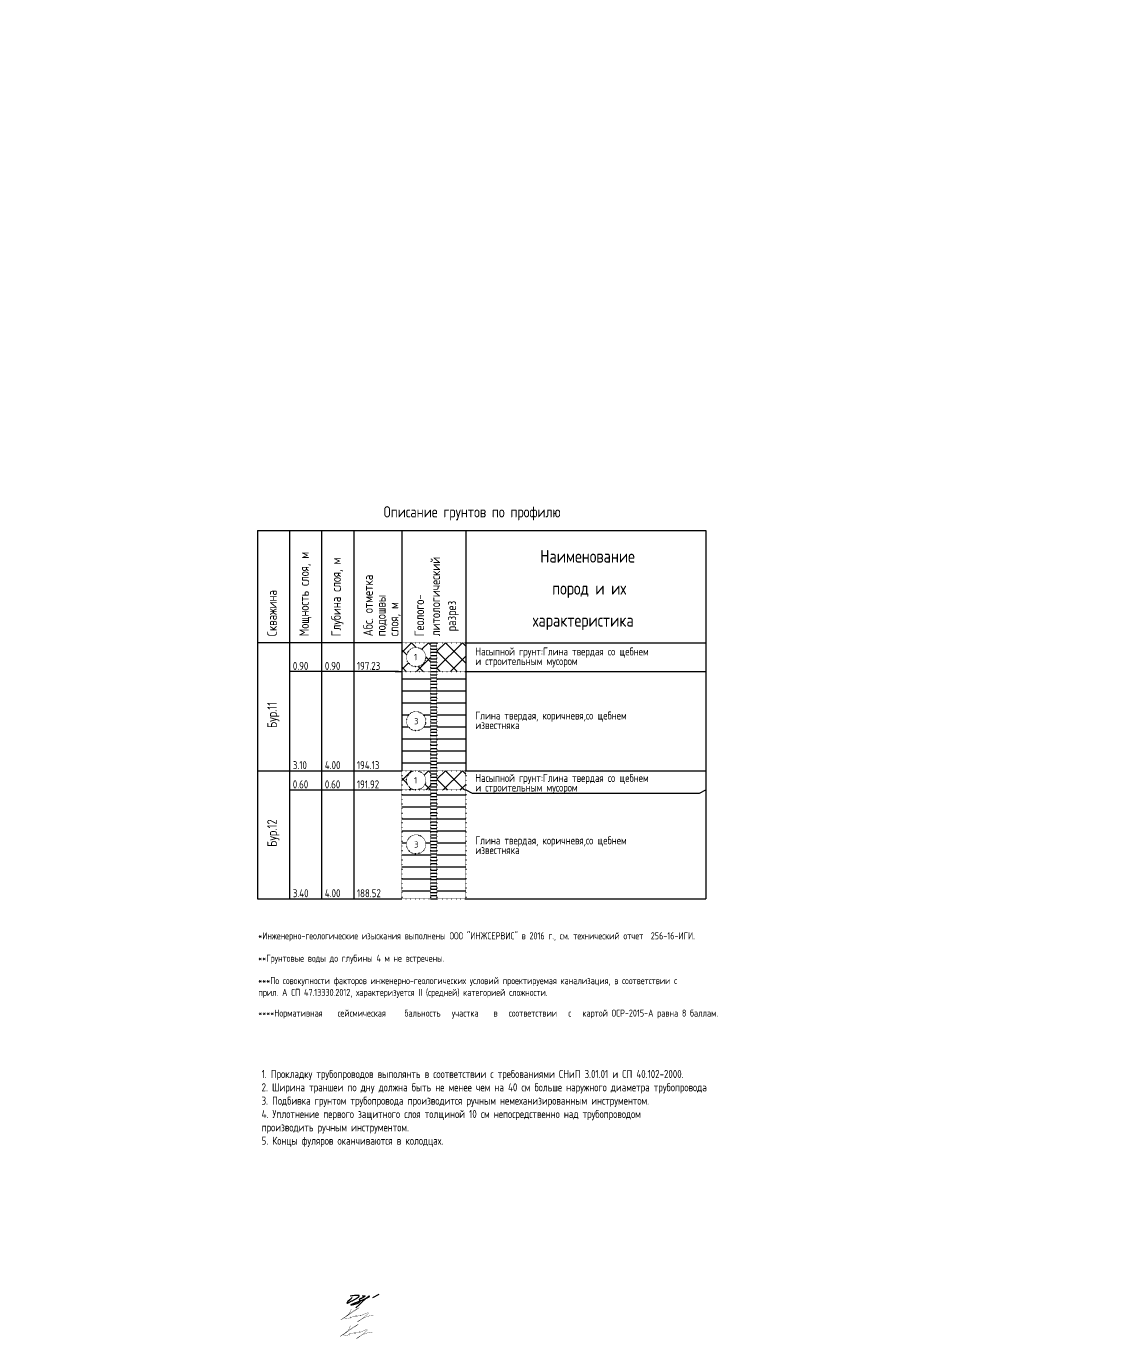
# Model space of a CAD drawing. Header units: millimetres. Extents: x 39361852 to 44659708, y 23030680 to 23754735.
# Drawn here: x 42250397 to 42284484, y 23567840 to 23608832 of the extents above; entities that cross this region are included whole.
import ezdxf
from ezdxf import colors
from ezdxf.entities.mleader import LeaderData, LeaderLine
from ezdxf.math import Vec2, Vec3

# ---------------------------------------------------------------- set-up
doc = ezdxf.new("R2010")
doc.units = ezdxf.units.MM
for name, pattern in [('ACAD_ISO10W100', [18.5, 12, -3, 0.5, -3]), ('L1', [1, 0, 1]), ('L2', [1, 0, 1])]:
    doc.linetypes.add(name, pattern=pattern)
doc.layers.add('Выноски', color=7, linetype='Continuous')
doc.layers.add('Рамка и штамп', color=7, linetype='Continuous')
doc.layers.add('К1', color=30, linetype='Continuous', lineweight=40)
doc.layers.add('подпись', color=7, linetype='Continuous', lineweight=25)
doc.styles.add('GOST 2.304', font='GOST_0.TTF')

# ---------------------------------------------------------------- blocks, each defined once
blk = doc.blocks.new('Косов')
at = {"layer": 'подпись', "color": 5, "lineweight": 30, "const_width": 0.07513148009015776}
blk.add_lwpolyline([(0, 0), (-0.07328898886044044, -0.1937150149605031), (-0.1397563794203052, -0.3641328199355485), (-0.2004995418305953, -0.5143439100787646), (-0.2566158462445856, -0.6474387805438937), (-0.3092026628130498, -0.7665079264847918), (-0.3593573616903996, -0.8746418430550875), (-0.4081773130269539, -0.9749310254086367), (-0.4567598869757603, -1.070465968698954), (-0.506434094245833, -1.16395799083557), (-0.5594555077707355, -1.256601700749684), (-0.6183113410436363, -1.349212530128284), (-0.6854888075556573, -1.442605910658244), (-0.7634751207976933, -1.537597274026666), (-0.8547574942615483, -1.63500205192031), (-0.961823141439254, -1.735635676026163), (-1.087159275821705, -1.840313578031214), (-1.232196190668674, -1.949572188416596), (-1.394136498312946, -2.06283193284105), (-1.569125890850955, -2.179234235757235), (-1.753310060384592, -2.297920521618266), (-1.942834699013019, -2.418032214876803), (-2.133845498833807, -2.538710739985959), (-2.322488151948392, -2.659097521398508), (-2.504908350455707, -2.778333983567336), (-2.674847880744665, -2.893545159917949), (-2.816432906361342, -2.993790519765867), (-2.91138568514566, -3.066113141399114), (-2.941428474932991, -3.097556103105944), (-2.888283533561207, -3.075162483174381), (-2.733673118867273, -2.98597535989245), (-2.459319488689516, -2.817037811548403), (-2.046944900863537, -2.555392916430264), (-1.490260853404379, -2.19603471256903), (-0.8309358050285027, -1.765761076967124), (-0.1226274546318109, -1.29932084636971), (0.5810064988913837, -0.8314628575220695), (1.226308356647905, -0.3969359471695952), (1.75962041974276, -0.03048895205745339), (2.127284989280724, 0.2331292910689626), (2.275644366369534, 0.3591699454646005), (2.169348876885579, 0.3239603392578374), (1.846280945803073, 0.14813246007202), (1.362631022866253, -0.1366055395955073), (0.7745895578216277, -0.4985455072475133), (0.1383470004134324, -0.9059792903869948), (-0.4899061996122782, -1.327198736516607), (-1.053979592510814, -1.730495693139119), (-1.497682728534755, -2.084162007757413), (-1.778595489148529, -2.363301329384626), (-1.909379080644158, -2.570264513074903), (-1.916465040521189, -2.714214215392758), (-1.826284906282808, -2.804313092902703), (-1.665270215426744, -2.849723802169251), (-1.459852505455046, -2.859608999757029), (-1.236463313868398, -2.843131342230322), (-1.021534178167485, -2.80945348615387), (-0.8365743664082856, -2.76655938966951), (-0.683404068875916, -2.71771821722939), (-0.5589212064107869, -2.665020434862754), (-0.4600236998535365, -2.610556508599416), (-0.3836094700441208, -2.556416904468506), (-0.3265764378231779, -2.504692088499723), (-0.2858225240324828, -2.457472526722427), (-0.2582456495113092, -2.416848685166201), (-0.2409497057733461, -2.384538506196805), (-0.2318624670194822, -2.360769837525936), (-0.2291176781220656, -2.345398003201581), (-0.2308490839552633, -2.338278327271723), (-0.2351904293911957, -2.339266133784463), (-0.2402754593051668, -2.348216746787671), (-0.2442379185692971, -2.364985490329559), (-0.2452115520557072, -2.389427688457886), (-0.2418676145284735, -2.420898252668849), (-0.2350274003013055, -2.456750444249906), (-0.2260497135798687, -2.493837111936728), (-0.2162933585684641, -2.529011104464871), (-0.2071171394713929, -2.559125270569893), (-0.1998798604931835, -2.581032458987465), (-0.1959403258383645, -2.59158551845303), (-0.1966573397105549, -2.587637297702145), (-0.2029241089587686, -2.567317067644581), (-0.2137714510074602, -2.533859787885831), (-0.2277645859251152, -2.491776840205716), (-0.2434687337783998, -2.445579606383944), (-0.2594491146376185, -2.399779468200109), (-0.2742709485696651, -2.35888780743403), (-0.2864994556423426, -2.327416005865416), (-0.2946998559259555, -2.309875445273974), (-0.2969990816911832, -2.309120716355551), (-0.2897709140379447, -2.321379245470894), (-0.2689508462667618, -2.341221667896889), (-0.230474371680657, -2.363218618910537), (-0.170276983580834, -2.381940733788497), (-0.08429417527122496, -2.391958647807883), (0.03153855994764854, -2.387842996245467), (0.1812857287720817, -2.364164414378251), (0.3660650047072522, -2.317628573146862), (0.5752067284893201, -2.253481286147348), (0.7950944076617361, -2.179103402639726), (1.012111549766132, -2.101875771883556), (1.21264166234937, -2.029179243138856), (1.383068252950125, -1.968394665665528), (1.509774829115486, -1.926902888723248), (1.579144898385721, -1.912084761572032), (1.583010662750439, -1.928610911074429), (1.534999101974563, -1.970311074503684), (1.454185890268946, -2.028304766736028), (1.359646701844667, -2.093711502647466), (1.270457210912127, -2.157650797114229), (1.205693091681951, -2.211242165012209), (1.184430018363628, -2.24560512121775), (1.225743665168466, -2.251859180606857), (1.342211195730442, -2.224131152077007), (1.520415731369667, -2.168577020612133), (1.740441882831419, -2.094360065217074), (1.982374260862116, -2.010643564897123), (2.226297476203854, -1.926590798657458), (2.452296139603732, -1.851365045503144), (2.640454861804301, -1.794129584439474), (2.770858253551296, -1.764047694471515), (2.830399574328794, -1.767019887128185), (2.833206678580609, -1.795895604034172), (2.800216069490489, -1.840261519337673), (2.752364250240362, -1.889704307187117), (2.71058772401534, -1.933810641730702), (2.695822993998718, -1.962167197116855), (2.729006563373787, -1.964360647494004), (2.831074935323613, -1.929977667010348), (3.015668041441813, -1.852548153736848), (3.267239526957837, -1.74137490143471), (3.562946465513505, -1.609703927787791), (3.879945930748363, -1.470781250479604), (4.195394996301729, -1.337852887194117), (4.486450735814742, -1.224164855614958), (4.730270222926492, -1.142963173425983), (4.904010531278118, -1.107493858310818), (4.990464882817378, -1.127502892461166), (4.994971092719879, -1.198736116099781), (4.928503124469444, -1.313439333957149), (4.802034941550573, -1.463858350763871), (4.62654050744527, -1.642238971250549), (4.412993785638037, -1.840827000147783), (4.172368739612693, -2.051868242186174), (3.915639332853516, -2.267608502096323), (3.65274303159913, -2.481060775397168), (3.38947131310988, -2.688306820762477), (3.130579157403645, -2.886195587654242), (2.880821544496484, -3.071576025534455), (2.644953454405822, -3.241297083865334), (2.4277298671484, -3.392207712108757), (2.233905762739596, -3.521156859727057), (2.06823612119706, -3.624993476182112), (1.935649452800817, -3.700824862479521), (1.841768388879245, -3.746791725798175), (1.792389091022187, -3.761293124860572), (1.79330772082335, -3.742728118389095), (1.850320439871666, -3.68949576510613), (1.969223409760616, -3.599995123734175), (2.155812792080724, -3.472625252995613), (2.415884748423196, -3.305785211612829), (2.752626198529015, -3.100845159682081), (3.158787094745776, -2.871059662794551), (3.624508147569486, -2.632654387915295), (4.139930067496607, -2.401855002009484), (4.695193565022691, -2.194887172042286), (5.280439350646247, -2.02797656497853), (5.885808134861236, -1.917348847783387), (6.50144062816571, -1.879229687421912)], dxfattribs=at)
blk = doc.blocks.new('Драничников')
at = {"layer": 'подпись', "color": 5, "lineweight": 30}
for points in [[(1.856487378461338, 1.954604087917232), (0.9443946431343875, 1.144106291818275), (0.3477724536323876, 0.5765809232253787), (0.01854924306553585, 0.216034698386693), (-0.09134655545642545, 0.0264743335503681), (-0.02998650882352649, -0.02809345503533223), (0.1545578160740888, 0.01633804887757151), (0.4142148523466176, 0.1237755615372862), (0.700913033103916, 0.2582257991919619), (0.974858494128398, 0.389834351016475), (1.22936818189396, 0.513302297891812), (1.466036745546944, 0.6294695936257995), (1.686458834233576, 0.7391761920262638), (1.892229097100312, 0.8432620469010885), (2.084942183293379, 0.9425671120578727), (2.266192741959344, 1.037931341304443), (2.437575422244208, 1.130194688448626), (2.600457517376867, 1.220055009849432), (2.755296896913933, 1.307641772071349), (2.902324074494459, 1.392942344229994), (3.041769563757157, 1.475944095441037), (3.173863878341308, 1.556634394820094), (3.298837531886079, 1.635000611482894), (3.416921038029955, 1.711030114545053), (3.528344910412102, 1.784710273122357), (3.633220458700748, 1.85597556450233), (3.731182176680591, 1.924548898659907), (3.821745354165728, 1.990100293742103), (3.904425280969804, 2.052299767895875), (3.978737246906803, 2.110817339268351), (4.044196541790825, 2.165323026006149), (4.100318455435854, 2.21548684625634), (4.146618277655421, 2.260978818165938), (4.182906808328426, 2.30161237304759), (4.210176887591729, 2.337774594877317), (4.229716865646424, 2.36999598079683), (4.242815092694059, 2.398807027947953), (4.250759918935955, 2.424738233472397), (4.254839694573775, 2.448320094511985), (4.256342769808839, 2.470083108208257), (4.256557494842355, 2.490557771703209), (4.256446974604387, 2.510157746458503), (4.255673332939637, 2.52882935121562), (4.253573448419957, 2.546402069036333), (4.249484199618905, 2.562705382982074), (4.242742465109131, 2.577568776114504), (4.232685123463284, 2.590821731495225), (4.218649053254353, 2.602293732185672), (4.199971133054987, 2.611814261247559), (4.175789305009857, 2.619285429327306), (4.144445765551154, 2.624899857410867), (4.104083774682408, 2.628922794069183), (4.052846592407832, 2.631619487873138), (3.988877478731069, 2.633255187393559), (3.910319693655879, 2.634095141201385), (3.815316497186359, 2.634404597867331), (3.702011149326154, 2.634448805962506), (3.566908052837789, 2.634126718412176), (3.399956181517496, 2.631872105559751), (3.189465651920159, 2.625752442103021), (2.923746580600778, 2.613835202739949), (2.591109084114009, 2.59418786216844), (2.17986327901508, 2.564877895086454), (1.678319281858307, 2.523972776191727), (1.07478720919903, 2.469539980182219)], [(5.304213564505403, 2.566545171817666), (5.525989789249252, 2.566507279164739), (5.707012465710477, 2.566242030593799), (5.851999229185139, 2.565522070187114), (5.965667714969754, 2.56412004202673), (6.052735558360496, 2.561808590194858), (6.117920394653879, 2.558360358773427), (6.165939859146079, 2.553547991844653), (6.201511587133609, 2.547144133490519), (6.228727985138221, 2.53896879360957), (6.24918054458567, 2.529031445364922), (6.26383552812672, 2.517388927735908), (6.273659198412361, 2.504098079702317), (6.279617818093811, 2.489215740243424), (6.282677649822176, 2.472798748338732), (6.283804956248332, 2.454903942967746), (6.283966000023725, 2.435588163109799), (6.283261828222408, 2.414671418663431), (6.278332625613416, 2.391026403202318), (6.26495336138953, 2.363288981219), (6.238899004743075, 2.33009501720619), (6.195944524866036, 2.290080375656601), (6.13186489095142, 2.241880921062716), (6.042435072191438, 2.184132517917192), (5.923430037778417, 2.11547103071274), (5.772778322682825, 2.035290177001627), (5.597022724986346, 1.946015086574505), (5.40485960854835, 1.85082874228226), (5.204985337228436, 1.752914126975099), (5.006096274885749, 1.655454223503966), (4.81688878538057, 1.561632014718953), (4.646059232571361, 1.474630483471003), (4.50230398031897, 1.397632612610266), (4.392159511261866, 1.333022481553826), (4.313522783159442, 1.279988555983721), (4.262130872551779, 1.236920398147845), (4.233720855978277, 1.202207570294661), (4.224029809977878, 1.17423963467246), (4.228794811090438, 1.151406153529251), (4.243752935855241, 1.132096689113666), (4.2646412608118, 1.1147008036736), (4.287841037600515, 1.097772260953604), (4.312310218264088, 1.080521630683165), (4.337650929946108, 1.062323684088312), (4.363465299790619, 1.042553192394621), (4.389355454940983, 1.020584926828008), (4.414923522540903, 0.9957936586141045), (4.439771629734309, 0.9675541589788281), (4.463501903664564, 0.9352411991479244), (4.485609108958897, 0.8983937518434573), (4.50515856017671, 0.8572075957724223), (4.5211082093615, 0.81204271113819), (4.532416008555742, 0.7632590781441877), (4.538039909802592, 0.7112166769936721), (4.536937865144864, 0.6562754878900705), (4.528067826625829, 0.5987954910364692), (4.510387746288529, 0.5391366666364092), (4.482947150086829, 0.4776558371721649), (4.445161859621066, 0.4146971942416258), (4.396539270402286, 0.3506017717214718), (4.336586777941534, 0.2857106034887238), (4.264811777750197, 0.2203647234203459), (4.180721665339775, 0.1549051653927904), (4.083823836221086, 0.08967296328324892), (3.973625685905517, 0.02500915096851486), (3.850127214393183, -0.03873892223265329), (3.715298839638763, -0.1011986452323299), (3.571603584086688, -0.1619910915006813), (3.42150447018048, -0.220737334508101), (3.267464520363887, -0.2770584477246416), (3.111946757081114, -0.3305755046202989), (2.957414202775794, -0.3809095786655234), (2.806329879892132, -0.4276817433304245), (2.660825250159974, -0.470582541948886), (2.521705532455371, -0.509580397310117), (2.389444384940703, -0.5447132020672143), (2.264515465778231, -0.5760188488730478), (2.14739243312988, -0.6035352303804871), (2.038548945158595, -0.6273002392427998), (1.938458660025958, -0.6473517681127419), (1.847595235894914, -0.6637277096434104), (1.76627444487292, -0.6764975336984662), (1.694180514852519, -0.6858570189852458), (1.630839787671107, -0.6920335214214219), (1.575778605166306, -0.6952543969249518), (1.52852330917608, -0.6957470014137357), (1.488600241537824, -0.6937386908056169), (1.455535744089389, -0.6894568210186094), (1.428856158668509, -0.6831287479704429), (1.408122562044696, -0.6749565658105325), (1.393034970715689, -0.6650413216135007), (1.383328136109867, -0.6534588006851436), (1.378736809656857, -0.6402847883314848), (1.378995742785492, -0.6255950698584911), (1.383839686925171, -0.6094654305723566), (1.393003393504841, -0.5919716557787069), (1.406221613953676, -0.5731895307836226), (1.424056422623948, -0.5529169614379157), (1.45037918556261, -0.529840335771496), (1.489888591739145, -0.5023681623591187), (1.547283330123378, -0.4689089497754821), (1.62726208968536, -0.4278712065953414), (1.734523559394802, -0.377663441393338), (1.873766428221643, -0.3166941627443975), (2.049689385135366, -0.2433718792230479), (2.26488491914472, -0.1568061134842651), (2.513520719411076, -0.05891044450368099), (2.787658275134618, 0.04770053466285162), (3.079359075515981, 0.1604122309597074), (3.38068460975478, 0.2766100513307492), (3.683696367051084, 0.3936794027205792), (3.980455836605529, 0.5090056920730603), (4.263024507617843, 0.6199743263326241), (4.5251090419722, 0.724501209585128), (4.766996792286704, 0.8226242344834986), (4.99062028386345, 0.914911790822714), (5.197912042004873, 1.00193226839724), (5.390804592012614, 1.084254057001999), (5.571230459189451, 1.16244554643157), (5.741122168837023, 1.237075126480875), (5.902412246257427, 1.308711186944436), (6.05675217957662, 1.377865278637728), (6.204669308215216, 1.444821596457928), (6.346409934417807, 1.509807496323162), (6.482220360428528, 1.573050334151048), (6.61234688849197, 1.634777465859713), (6.737035820852157, 1.695216247367), (6.856533459753791, 1.754594034590809), (6.971086107441351, 1.813138183448928), (7.08082638820008, 1.870975002784689), (7.185432214479761, 1.927826613142884), (7.284467820770828, 1.983314087993733), (7.377497441564174, 2.037058500807404), (7.464085311350459, 2.088680925054064), (7.543795664620461, 2.13780243420382), (7.616192735864956, 2.184044101726897), (7.68084075957438, 2.227027001093518), (7.737357651497859, 2.266441675637566), (7.785576052418378, 2.302256548148193), (7.825382284376474, 2.334509511278725), (7.856662669413595, 2.363238457681689), (7.879303529570734, 2.388481280010183), (7.893191186888771, 2.410275870917417), (7.898211963409153, 2.42866012305609), (7.894252181172305, 2.443671929079471), (7.881291314991586, 2.455199189888845), (7.85968145076788, 2.462529839380466), (7.829867827173189, 2.464801819698891), (7.792295682880308, 2.461153072988736), (7.747410256561921, 2.450721541394671), (7.695656786890481, 2.432645167061423), (7.637480512538446, 2.406061892133607), (7.573326672178382, 2.370109658755837), (7.496093551097147, 2.317453080854989), (7.368491621038743, 2.214863459486196), (7.145684400361802, 2.022638767487081), (6.782835407424159, 1.701076977695152), (6.235108160584218, 1.210476062947862), (5.457666178200952, 0.5111339960826058), (4.405672978632197, -0.4366512500631075), (3.034292080235446, -1.672581702652224)], [(8.980710327489533, 1.965112983677784), (11.17302765845113, 3.080672687485674)]]:
    blk.add_lwpolyline(points, dxfattribs=at)

msp = doc.modelspace()

# ---------------------------------------------------------------- hatches: boundary and pattern name
at = {"linetype": 'Continuous'}
h = msp.add_hatch(dxfattribs=at)
h.set_pattern_fill('TEHNO', color=256, scale=3000, style=0)
h.set_pattern_definition([(45, (42257122.36076593, 23589580.21140248), (-265.1650429449553, 265.1650429449553), []), (135, (42257122.36076593, 23589580.21140248), (-265.1650429449553, -265.1650429449553), [])])
edge = h.paths.add_edge_path(flags=16)
edge.add_arc((42262572.36076593, 23589130.21140248), 300, 0, 360)
h.paths.add_polyline_path([(42263222.36076593, 23588680.21140248), (42264122.36076593, 23588680.21140248), (42264122.36076593, 23589580.21140248), (42263222.36076593, 23589580.21140248)])
h.paths.add_polyline_path([(42262122.36076593, 23588680.21140248), (42263022.36076593, 23588680.21140248), (42263022.36076593, 23589580.21140248), (42262122.36076593, 23589580.21140248)])
h = msp.add_hatch(dxfattribs=at)
h.set_pattern_fill('GL_DR', color=256, scale=3000, style=0)
h.set_pattern_definition([(0, (42257122.36076593, 23589580.21140248), (0, 375), [])])
edge = h.paths.add_edge_path(flags=16)
edge.add_arc((42262572.36076593, 23587130.21140248), 300, 0, 360)
h.paths.add_polyline_path([(42263222.36076593, 23585580.21140248), (42264122.36076593, 23585580.21140248), (42264122.36076593, 23588680.21140248), (42263222.36076593, 23588680.21140248)])
h.paths.add_polyline_path([(42262122.36076593, 23585580.21140248), (42263022.36076593, 23585580.21140248), (42263022.36076593, 23588680.21140248), (42262122.36076593, 23588680.21140248)])
h = msp.add_hatch(dxfattribs=at)
h.set_pattern_fill('TEHNO', color=256, scale=3000, style=0)
h.set_pattern_definition([(44.99999999999999, (42257122.36076593, 23585580.21140248), (-265.1650429449553, 265.1650429449553), []), (135, (42257122.36076593, 23585580.21140248), (-265.1650429449553, -265.1650429449553), [])])
edge = h.paths.add_edge_path(flags=16)
edge.add_arc((42262572.36076593, 23585280.21140248), 300, 0, 360)
h.paths.add_polyline_path([(42263222.36076593, 23584980.21140248), (42264122.36076593, 23584980.21140248), (42264122.36076593, 23585580.21140248), (42263222.36076593, 23585580.21140248)])
h.paths.add_polyline_path([(42262122.36076593, 23584980.21140248), (42263022.36076593, 23584980.21140248), (42263022.36076593, 23585580.21140248), (42262122.36076593, 23585580.21140248)])
h = msp.add_hatch(dxfattribs=at)
h.set_pattern_fill('GL_DR', color=256, scale=3000, style=0)
h.set_pattern_definition([(0, (42257122.36076593, 23585580.21140248), (0, 375), [])])
edge = h.paths.add_edge_path(flags=16)
edge.add_arc((42262572.36076593, 23583280.21140248), 300, 0, 360)
h.paths.add_polyline_path([(42263222.36076593, 23581580.21140248), (42264122.36076593, 23581580.21140248), (42264122.36076593, 23584980.21140248), (42263222.36076593, 23584980.21140248)])
h.paths.add_polyline_path([(42262122.36076593, 23581580.21140248), (42263022.36076593, 23581580.21140248), (42263022.36076593, 23584980.21140248), (42262122.36076593, 23584980.21140248)])

# ---------------------------------------------------------------- linework, layer by layer
at = {"color": 0}
for p, q in [((42257622.36076593, 23593080.21140248), (42257622.36076593, 23581580.21140248)), ((42258622.36076593, 23593080.21140248), (42258622.36076593, 23581580.21140248)), ((42259622.36076593, 23593080.21140248), (42259622.36076593, 23581580.21140248)), ((42260622.36076593, 23593080.21140248), (42260622.36076593, 23581580.21140248)), ((42262122.36076593, 23593080.21140248), (42262122.36076593, 23585580.21140248)), ((42264122.36076593, 23593080.21140248), (42264122.36076593, 23585580.21140248)), ((42271622.36076593, 23593080.21140248), (42271622.36076593, 23581580.21140248)), ((42263022.36076593, 23589580.21140248), (42263222.36076593, 23589580.21140248)), ((42263022.36076593, 23589580.21140248), (42263222.36076593, 23589580.21140248)), ((42263022.36076593, 23589480.21140248), (42263222.36076593, 23589480.21140248)), ((42263022.36076593, 23589380.21140248), (42263222.36076593, 23589380.21140248)), ((42263022.36076593, 23589280.21140248), (42263222.36076593, 23589280.21140248)), ((42263022.36076593, 23589180.21140248), (42263222.36076593, 23589180.21140248)), ((42263022.36076593, 23589080.21140248), (42263222.36076593, 23589080.21140248)), ((42263022.36076593, 23588980.21140248), (42263222.36076593, 23588980.21140248)), ((42263022.36076593, 23588880.21140248), (42263222.36076593, 23588880.21140248)), ((42261922.36076593, 23588680.21140248), (42262122.36076593, 23588680.21140248)), ((42263022.36076593, 23588780.21140248), (42263222.36076593, 23588780.21140248)), ((42263022.36076593, 23588680.21140248), (42263222.36076593, 23588680.21140248)), ((42263022.36076593, 23588680.21140248), (42263222.36076593, 23588680.21140248)), ((42263022.36076593, 23588680.21140248), (42263222.36076593, 23588680.21140248)), ((42263022.36076593, 23588680.21140248), (42263222.36076593, 23588680.21140248)), ((42263022.36076593, 23588580.21140248), (42263222.36076593, 23588580.21140248)), ((42263022.36076593, 23588480.21140248), (42263222.36076593, 23588480.21140248)), ((42264122.36076593, 23588680.21140248), (42264322.36076593, 23588680.21140248)), ((42264322.36076593, 23588680.21140248), (42271422.36076593, 23588680.21140248)), ((42271422.36076593, 23588680.21140248), (42271622.36076593, 23588680.21140248)), ((42263022.36076593, 23588380.21140248), (42263222.36076593, 23588380.21140248)), ((42263022.36076593, 23588280.21140248), (42263222.36076593, 23588280.21140248)), ((42263022.36076593, 23588180.21140248), (42263222.36076593, 23588180.21140248)), ((42263022.36076593, 23588080.21140248), (42263222.36076593, 23588080.21140248)), ((42263022.36076593, 23587980.21140248), (42263222.36076593, 23587980.21140248)), ((42263022.36076593, 23587880.21140248), (42263222.36076593, 23587880.21140248)), ((42263022.36076593, 23587780.21140248), (42263222.36076593, 23587780.21140248)), ((42263022.36076593, 23587680.21140248), (42263222.36076593, 23587680.21140248)), ((42263022.36076593, 23587580.21140248), (42263222.36076593, 23587580.21140248)), ((42263022.36076593, 23587480.21140248), (42263222.36076593, 23587480.21140248)), ((42263022.36076593, 23587380.21140248), (42263222.36076593, 23587380.21140248)), ((42263022.36076593, 23587280.21140248), (42263222.36076593, 23587280.21140248)), ((42263022.36076593, 23587180.21140248), (42263222.36076593, 23587180.21140248)), ((42263022.36076593, 23587080.21140248), (42263222.36076593, 23587080.21140248)), ((42263022.36076593, 23586980.21140248), (42263222.36076593, 23586980.21140248)), ((42263022.36076593, 23586880.21140248), (42263222.36076593, 23586880.21140248)), ((42263022.36076593, 23586780.21140248), (42263222.36076593, 23586780.21140248)), ((42263022.36076593, 23586680.21140248), (42263222.36076593, 23586680.21140248)), ((42263022.36076593, 23586580.21140248), (42263222.36076593, 23586580.21140248)), ((42263022.36076593, 23586480.21140248), (42263222.36076593, 23586480.21140248)), ((42263022.36076593, 23586380.21140248), (42263222.36076593, 23586380.21140248)), ((42263022.36076593, 23586280.21140248), (42263222.36076593, 23586280.21140248)), ((42263022.36076593, 23586180.21140248), (42263222.36076593, 23586180.21140248)), ((42263022.36076593, 23586080.21140248), (42263222.36076593, 23586080.21140248)), ((42261922.36076593, 23585580.21140248), (42262122.36076593, 23585580.21140248)), ((42263022.36076593, 23585980.21140248), (42263222.36076593, 23585980.21140248)), ((42263022.36076593, 23585880.21140248), (42263222.36076593, 23585880.21140248)), ((42263022.36076593, 23585780.21140248), (42263222.36076593, 23585780.21140248)), ((42263022.36076593, 23585680.21140248), (42263222.36076593, 23585680.21140248)), ((42263022.36076593, 23585580.21140248), (42263222.36076593, 23585580.21140248)), ((42263022.36076593, 23585580.21140248), (42263222.36076593, 23585580.21140248)), ((42263022.36076593, 23585580.21140248), (42263222.36076593, 23585580.21140248)), ((42263022.36076593, 23585580.21140248), (42263222.36076593, 23585580.21140248)), ((42263022.36076593, 23585580.21140248), (42263222.36076593, 23585580.21140248)), ((42264122.36076593, 23585580.21140248), (42264322.36076593, 23585580.21140248)), ((42264322.36076593, 23585580.21140248), (42271422.36076593, 23585580.21140248)), ((42271422.36076593, 23585580.21140248), (42271622.36076593, 23585580.21140248)), ((42263022.36076593, 23585480.21140248), (42263222.36076593, 23585480.21140248)), ((42263022.36076593, 23585380.21140248), (42263222.36076593, 23585380.21140248)), ((42263022.36076593, 23585280.21140248), (42263222.36076593, 23585280.21140248)), ((42263022.36076593, 23585180.21140248), (42263222.36076593, 23585180.21140248)), ((42258622.36076593, 23584980.21140248), (42261922.36076593, 23584980.21140248)), ((42261922.36076593, 23584980.21140248), (42262122.36076593, 23584980.21140248)), ((42263022.36076593, 23585080.21140248), (42263222.36076593, 23585080.21140248)), ((42263022.36076593, 23584980.21140248), (42263222.36076593, 23584980.21140248)), ((42263022.36076593, 23584980.21140248), (42263222.36076593, 23584980.21140248)), ((42263022.36076593, 23584980.21140248), (42263222.36076593, 23584980.21140248)), ((42263022.36076593, 23584980.21140248), (42263222.36076593, 23584980.21140248)), ((42263022.36076593, 23584880.21140248), (42263222.36076593, 23584880.21140248)), ((42263022.36076593, 23584780.21140248), (42263222.36076593, 23584780.21140248)), ((42264122.36076593, 23584980.21140248), (42264322.36076593, 23584880.21140248)), ((42264322.36076593, 23584880.21140248), (42271422.36076593, 23584880.21140248)), ((42271422.36076593, 23584880.21140248), (42271622.36076593, 23584980.21140248)), ((42263022.36076593, 23584680.21140248), (42263222.36076593, 23584680.21140248)), ((42263022.36076593, 23584580.21140248), (42263222.36076593, 23584580.21140248)), ((42263022.36076593, 23584480.21140248), (42263222.36076593, 23584480.21140248)), ((42263022.36076593, 23584380.21140248), (42263222.36076593, 23584380.21140248)), ((42263022.36076593, 23584280.21140248), (42263222.36076593, 23584280.21140248)), ((42263022.36076593, 23584180.21140248), (42263222.36076593, 23584180.21140248)), ((42263022.36076593, 23584080.21140248), (42263222.36076593, 23584080.21140248)), ((42263022.36076593, 23583980.21140248), (42263222.36076593, 23583980.21140248)), ((42263022.36076593, 23583880.21140248), (42263222.36076593, 23583880.21140248)), ((42263022.36076593, 23583780.21140248), (42263222.36076593, 23583780.21140248)), ((42263022.36076593, 23583680.21140248), (42263222.36076593, 23583680.21140248)), ((42263022.36076593, 23583580.21140248), (42263222.36076593, 23583580.21140248)), ((42263022.36076593, 23583480.21140248), (42263222.36076593, 23583480.21140248)), ((42263022.36076593, 23583380.21140248), (42263222.36076593, 23583380.21140248)), ((42263022.36076593, 23583280.21140248), (42263222.36076593, 23583280.21140248)), ((42263022.36076593, 23583180.21140248), (42263222.36076593, 23583180.21140248)), ((42263022.36076593, 23583080.21140248), (42263222.36076593, 23583080.21140248)), ((42263022.36076593, 23582980.21140248), (42263222.36076593, 23582980.21140248)), ((42263022.36076593, 23582880.21140248), (42263222.36076593, 23582880.21140248)), ((42263022.36076593, 23582780.21140248), (42263222.36076593, 23582780.21140248)), ((42263022.36076593, 23582680.21140248), (42263222.36076593, 23582680.21140248)), ((42263022.36076593, 23582580.21140248), (42263222.36076593, 23582580.21140248)), ((42263022.36076593, 23582480.21140248), (42263222.36076593, 23582480.21140248)), ((42263022.36076593, 23582380.21140248), (42263222.36076593, 23582380.21140248)), ((42263022.36076593, 23582280.21140248), (42263222.36076593, 23582280.21140248)), ((42263022.36076593, 23582180.21140248), (42263222.36076593, 23582180.21140248)), ((42263022.36076593, 23582080.21140248), (42263222.36076593, 23582080.21140248)), ((42263022.36076593, 23581980.21140248), (42263222.36076593, 23581980.21140248)), ((42257622.36076593, 23581580.21140248), (42261922.36076593, 23581580.21140248)), ((42261922.36076593, 23581580.21140248), (42262122.36076593, 23581580.21140248)), ((42263022.36076593, 23581880.21140248), (42263222.36076593, 23581880.21140248)), ((42263022.36076593, 23581780.21140248), (42263222.36076593, 23581780.21140248)), ((42263022.36076593, 23581680.21140248), (42263222.36076593, 23581680.21140248)), ((42263022.36076593, 23581580.21140248), (42263222.36076593, 23581580.21140248)), ((42263022.36076593, 23581580.21140248), (42263222.36076593, 23581580.21140248)), ((42264122.36076593, 23581580.21140248), (42264322.36076593, 23581580.21140248)), ((42264322.36076593, 23581580.21140248), (42271622.36076593, 23581580.21140248))]:
    msp.add_line(p, q, dxfattribs=at)
for p, q in [((42257622.36076593, 23593080.21140248), (42258622.36076593, 23593080.21140248)), ((42258622.36076593, 23593080.21140248), (42271622.36076593, 23593080.21140248)), ((42262122.36076593, 23589580.21140248), (42257622.36076593, 23589580.21140248)), ((42264122.36076593, 23589580.21140248), (42271622.36076593, 23589580.21140248)), ((42262022.36076593, 23588680.21140248), (42258622.36076593, 23588680.21140248)), ((42257622.36076593, 23585580.21140248), (42261922.36076593, 23585580.21140248))]:
    msp.add_line(p, q)
at = {"color": 0, "linetype": 'L1'}
for p, q in [((42262122.36076593, 23589580.21140248), (42263022.36076593, 23589580.21140248)), ((42262122.36076593, 23589580.21140248), (42262122.36076593, 23588680.21140248)), ((42263022.36076593, 23589580.21140248), (42263022.36076593, 23588680.21140248)), ((42263222.36076593, 23589580.21140248), (42264122.36076593, 23589580.21140248)), ((42263222.36076593, 23589580.21140248), (42263222.36076593, 23588680.21140248)), ((42264122.36076593, 23589580.21140248), (42264122.36076593, 23588680.21140248)), ((42262122.36076593, 23588680.21140248), (42263022.36076593, 23588680.21140248)), ((42263222.36076593, 23588680.21140248), (42264122.36076593, 23588680.21140248)), ((42262122.36076593, 23585580.21140248), (42263022.36076593, 23585580.21140248)), ((42262122.36076593, 23585580.21140248), (42262122.36076593, 23584980.21140248)), ((42263022.36076593, 23585580.21140248), (42263022.36076593, 23584980.21140248)), ((42263222.36076593, 23585580.21140248), (42264122.36076593, 23585580.21140248)), ((42263222.36076593, 23585580.21140248), (42263222.36076593, 23584980.21140248)), ((42264122.36076593, 23585580.21140248), (42264122.36076593, 23584980.21140248)), ((42262122.36076593, 23584980.21140248), (42263022.36076593, 23584980.21140248)), ((42263222.36076593, 23584980.21140248), (42264122.36076593, 23584980.21140248))]:
    msp.add_line(p, q, dxfattribs=at)
at = {"color": 0, "linetype": 'L2'}
for p, q in [((42262122.36076593, 23588680.21140248), (42263022.36076593, 23588680.21140248)), ((42262122.36076593, 23588680.21140248), (42262122.36076593, 23585580.21140248)), ((42263022.36076593, 23588680.21140248), (42263022.36076593, 23585580.21140248)), ((42263222.36076593, 23588680.21140248), (42264122.36076593, 23588680.21140248)), ((42263222.36076593, 23588680.21140248), (42263222.36076593, 23585580.21140248)), ((42264122.36076593, 23588680.21140248), (42264122.36076593, 23585580.21140248)), ((42262122.36076593, 23585580.21140248), (42263022.36076593, 23585580.21140248)), ((42263222.36076593, 23585580.21140248), (42264122.36076593, 23585580.21140248)), ((42262122.36076593, 23584980.21140248), (42263022.36076593, 23584980.21140248)), ((42262122.36076593, 23584980.21140248), (42262122.36076593, 23581580.21140248)), ((42263022.36076593, 23584980.21140248), (42263022.36076593, 23581580.21140248)), ((42263222.36076593, 23584980.21140248), (42264122.36076593, 23584980.21140248)), ((42263222.36076593, 23584980.21140248), (42263222.36076593, 23581580.21140248)), ((42264122.36076593, 23584980.21140248), (42264122.36076593, 23581580.21140248)), ((42262122.36076593, 23581580.21140248), (42263022.36076593, 23581580.21140248)), ((42263222.36076593, 23581580.21140248), (42264122.36076593, 23581580.21140248))]:
    msp.add_line(p, q, dxfattribs=at)
at = {"color": 0, "linetype": 'L1'}
for centre in [(42262572.36076593, 23589130.21140248), (42262572.36076593, 23585280.21140248)]:
    msp.add_circle(centre, 300, dxfattribs=at)
at = {"color": 0, "linetype": 'L2'}
for centre in [(42262572.36076593, 23587130.21140248), (42262572.36076593, 23583280.21140248)]:
    msp.add_circle(centre, 300, dxfattribs=at)

# ---------------------------------------------------------------- block references
at = {"color": 1, "xscale": 106.48, "yscale": 106.48, "zscale": 106.48}
for p in [(42260546.08696415, 23568769.0753947), (42260517.55360381, 23568246.41616256)]:
    msp.add_blockref('Косов', p, dxfattribs=at)
at = {"layer": 'подпись', "color": 1, "ltscale": 100, "xscale": 89.60000000000001, "yscale": 89.60000000000001, "zscale": 89.60000000000001}
msp.add_blockref('Драничников', (42260413.25129133, 23568954.33838062), dxfattribs=at)

# ---------------------------------------------------------------- texts
at = {"style": 'GOST 2.304'}
for s, p in [('Мощность слоя, м', (42259222.36076593, 23589780.21140248)), ('Глубина слоя, м', (42260222.36076593, 23589780.21140248)), ('литологический', (42263322.36076593, 23589780.21140248)), ('Абс. отметка', (42261222.36076593, 23589780.21140248)), ('Скважина', (42258222.36076593, 23589780.21140248)), ('подошвы', (42261622.36076593, 23589780.21140248)), ('Геолого-', (42262822.36076593, 23589780.21140248)), ('слоя, м', (42262022.36076593, 23589780.21140248)), (' разрез', (42263822.36076593, 23589780.21140248)), ('Бур.11', (42258222.36076593, 23586913.30556718)), ('Бур.12', (42258222.36076593, 23583202.31061623))]:
    msp.add_text(s, height=300, rotation=90, dxfattribs=at).set_placement(p)
for s, height, p in [(' Наименование', 400, (42266244.85526965, 23592080.21140248)), ('  пород и их', 400, (42266410.85653976, 23591080.21140248)), ('характеристика', 400, (42266213.730731, 23590080.21140248)), ('Насыпной грунт:Глина твердая со щебнем', 250, (42264422.36076593, 23589180.21140248)), ('0.90', 250, (42258722.36076593, 23588730.21140248)), ('0.90', 250, (42259722.36076593, 23588730.21140248)), ('197.23', 250, (42260722.36076593, 23588730.21140248)), ('1', 200, (42262509.90342734, 23589030.21140248)), ('и строительным мусором', 250, (42264422.36076593, 23588880.21140248)), ('3', 200, (42262509.90342734, 23587030.21140248)), ('Глина твердая, коричневя,со щебнем', 250, (42264422.36076593, 23587180.21140248)), ('известняка', 250, (42264422.36076593, 23586880.21140248)), ('3.10', 250, (42258722.36076593, 23585630.21140248)), ('4.00', 250, (42259722.36076593, 23585630.21140248)), ('194.13', 250, (42260722.36076593, 23585630.21140248)), ('0.60', 250, (42258722.36076593, 23585030.21140248)), ('0.60', 250, (42259722.36076593, 23585030.21140248)), ('191.92', 250, (42260722.36076593, 23585030.21140248)), ('1', 200, (42262512.06718527, 23585180.21140248)), ('Насыпной грунт:Глина твердая со щебнем', 250, (42264422.36076593, 23585230.21140248)), ('и строительным мусором', 250, (42264422.36076593, 23584930.21140248)), ('Глина твердая, коричневя,со щебнем', 250, (42264422.36076593, 23583280.21140248)), ('3', 200, (42262512.06718527, 23583180.21140248)), ('известняка', 250, (42264422.36076593, 23582980.21140248)), ('3.40', 250, (42258722.36076593, 23581630.21140248)), ('4.00', 250, (42259722.36076593, 23581630.21140248)), ('188.52', 250, (42260722.36076593, 23581630.21140248))]:
    msp.add_text(s, height=height, dxfattribs=at).set_placement(p)
at = {"layer": 'К1', "color": 0, "insert": (42257747.39588635, 23576235.00557445), "char_height": 250, "width": 13505.50882388391, "attachment_point": 1, "style": 'GOST 2.304'}
msp.add_mtext('1. Прокладку трубопроводов выполянть в соответствии с требованиями СНиП 3.01.01 и СП 40.102-2000.\\P2. Ширина траншеи по дну должна быть не менее чем на 40 см больше наружного диаметра трубопровода\\P3. Подбивка грунтом трубопровода производится ручным немеханизированным инструментом.\\P4. Уплотнение первого защитного слоя толщиной 10 см непосредственно над трубопроводом производить ручным инструментом. \\P5. Концы фуляров оканчиваются в колодцах.', dxfattribs=at)
at = {"layer": 'Рамка и штамп', "linetype": 'ACAD_ISO10W100', "style": 'GOST 2.304'}
for s, width, heights, insert, char_height, attachment_point in [('Описание грунтов по профилю', 39690.16579919495, [0], (42264321.2884316, 23593620.12411952), 350, 5), ('*Инженерно-геологические изыскания выполнены ООО "ИНЖСЕРВИС" в 2016 г., см. технический отчет  256-16-ИГИ.', 83382.39008709602, [0], (42257642.78021921, 23580534.42512175), 220, 1), ('**Грунтовые воды до глубины 4 м не встречены.', 83382.39008709602, [0], (42257642.78021921, 23579834.42512175), 220, 1), ('***По совокупности факторов инженерно-геологических условий проектируемая канализация, в соответствии с прил. А СП 47.13330.2012, характеризуется II (средней) категорией сложности.{\\H1.3214x; }', 13093.70574730448, [2193.49423249095], (42257642.78021921, 23579134.42512175), 220, 1), ('****Нормативная    сейсмическая     бальность   участка    в   соответствии   с   картой ОСР-2015-А равна 8 баллам. {\\H1.25x; }', 13100.25006189756, [2193.49423249095], (42257642.78021921, 23578121.78382754), 220, 1)]:
    msp.add_mtext_dynamic_manual_height_columns(s, width=width, gutter_width=1, heights=heights, dxfattribs=dict(at, insert=insert, char_height=char_height, attachment_point=attachment_point))

# ---------------------------------------------------------------- leaders
at = {"layer": 'Выноски', "color": 0, "lineweight": -2}
ml = msp.add_multileader_mtext('Standard', dxfattribs=at)
ml.set_content('{\\C0;PE100 SDR 26\\P%%C630 мм\\PL= 10,40 м}', color=5, style='GOST 2.304')
ml.set_leader_properties(lineweight=-3)
ml.build(insert=Vec2(0, 0))
ml.multileader.update_dxf_attribs({"text_left_attachment_type": 6, "text_right_attachment_type": 6, "dogleg_length": 1, "arrow_head_size": 1250, "scale": 500})
ctx = ml.context
ctx.base_point, ctx.scale, ctx.char_height, ctx.arrow_head_size, ctx.landing_gap_size, ctx.plane_origin = Vec3(42005618.83476803, 23607328.35972516), 500, 1250, 1250, 900, Vec3(42000693.44669049, 23585545.50915697)
ctx.left_attachment, ctx.right_attachment, ctx.text_align_type = 6, 6, 1
notes = []
notes.append((ctx, [(0, (1, 1, 0), (42005518.98700236, 23607328.35972516), (1, 0), 99.84776566922665, [(1, [(41999014.46568625, 23602660.80117017)], 0, [])])]))
ctx.mtext.insert, ctx.mtext.width, ctx.mtext.alignment, ctx.mtext.flow_direction = Vec3(42010779.91411041, 23608828.35972516), 10595.71235209664, 2, 5
for ctx, leaders in notes:
    for number, flags, end, landing, length, lines in leaders:
        leader = LeaderData()
        leader.index, (leader.has_last_leader_line, leader.has_dogleg_vector, leader.attachment_direction) = number, flags
        leader.last_leader_point, leader.dogleg_vector, leader.dogleg_length = Vec3(end), Vec3(landing), length
        for number, points, colour, breaks in lines:
            line = LeaderLine()
            line.index, line.vertices, line.color, line.breaks = number, Vec3.list(points), colors.encode_raw_color(colour), breaks
            leader.lines.append(line)
        ctx.leaders.append(leader)

doc.saveas('drawing.dxf')
